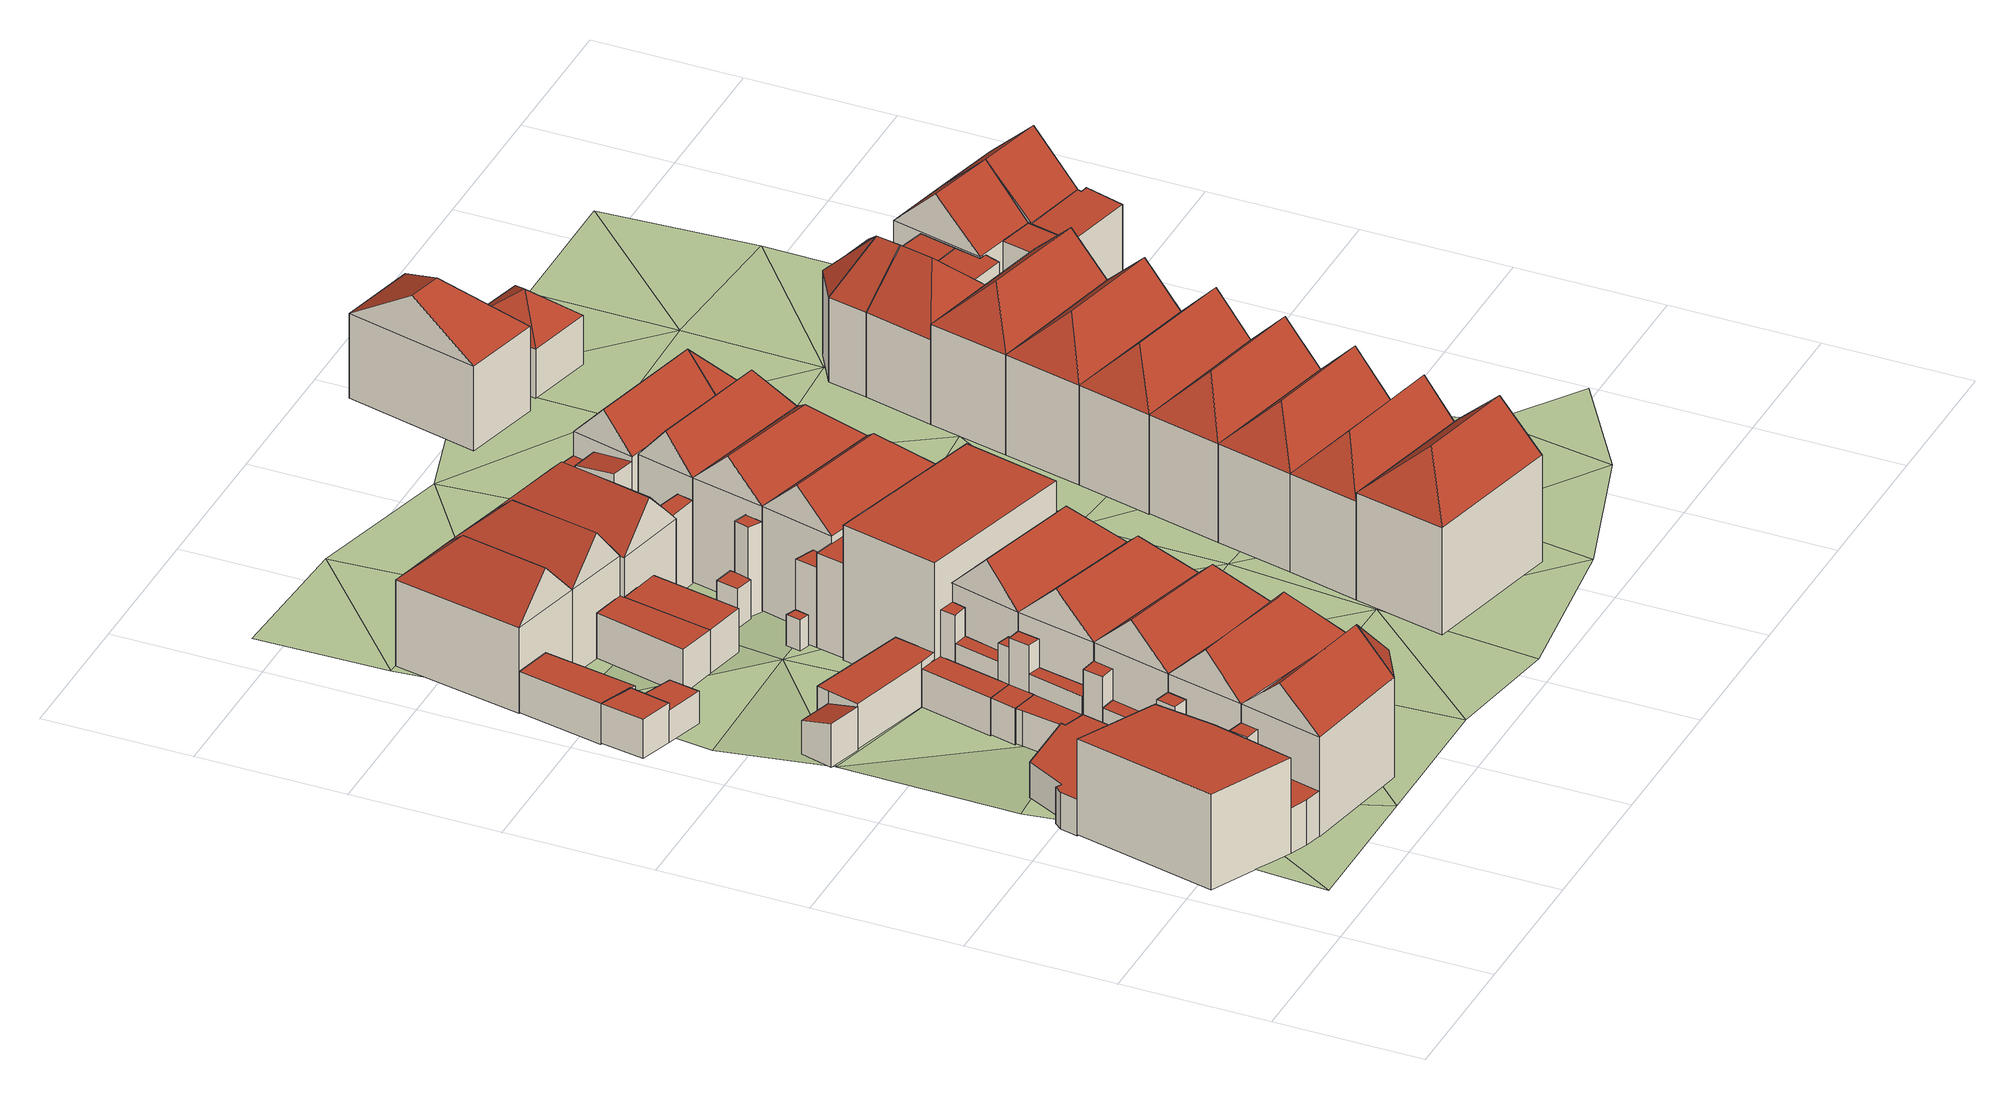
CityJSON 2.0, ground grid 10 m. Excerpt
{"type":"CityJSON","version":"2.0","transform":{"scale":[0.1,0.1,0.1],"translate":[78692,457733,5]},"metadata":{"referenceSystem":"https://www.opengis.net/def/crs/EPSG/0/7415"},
"CityObjects":{
"building1":{"type":"Building","children":["building1-1","building1-2"]},
"building1-1":{"type":"BuildingPart","attributes":{"roofType":"1000","RelativeEavesHeight":3.62,"RelativeRidgeHeight":3.62,"AbsoluteEavesHeight":10.26,"AbsoluteRidgeHeight":10.26},"parents":["building1"],"geometry":[{"type":"Solid","lod":"2","boundaries":[[[[0,1,2,3]],[[1,4,5,2]],[[4,6,7,5]],[[6,0,3,7]],[[6,4,1,0]],[[3,2,5,7]]]],"semantics":{"surfaces":[{"type":"WallSurface"},{"type":"RoofSurface","Direction":0,"Slope":90},{"type":"GroundSurface"}],"values":[[0,0,0,0,1,2]]}}]},
"building1-2":{"type":"BuildingPart","attributes":{"roofType":"1000","RelativeEavesHeight":6.77,"RelativeRidgeHeight":6.77,"AbsoluteEavesHeight":13.4,"AbsoluteRidgeHeight":13.4},"parents":["building1"],"geometry":[{"type":"Solid","lod":"2","boundaries":[[[[8,9,10,11]],[[9,12,13,10]],[[12,14,15,13]],[[14,16,7,15]],[[16,8,11,7]],[[16,14,12,9,8]],[[11,10,13,15,7]]]],"semantics":{"surfaces":[{"type":"WallSurface"},{"type":"RoofSurface","Direction":0,"Slope":90},{"type":"GroundSurface"}],"values":[[0,0,0,0,0,1,2]]}}]},
"building2":{"type":"Building","children":["building2-1","building2-2","building2-3","building2-4"]},
"building2-1":{"type":"BuildingPart","attributes":{"roofType":"1030","RelativeEavesHeight":7.11,"RelativeRidgeHeight":9.72,"AbsoluteEavesHeight":13.65,"AbsoluteRidgeHeight":16.27},"parents":["building2"],"geometry":[{"type":"Solid","lod":"2","boundaries":[[[[17,18,19,20]],[[18,21,22,19]],[[21,23,24,22]],[[23,17,20,24]],[[21,18,25]],[[17,23,26]],[[18,17,26,25]],[[23,21,25,26]],[[20,19,22,24]]]],"semantics":{"surfaces":[{"type":"WallSurface"},{"type":"RoofSurface","Direction":190.91,"Slope":47.35},{"type":"RoofSurface","Direction":13.6,"Slope":44.71},{"type":"GroundSurface"}],"values":[[0,0,0,0,0,0,1,2,3]]}}]},
"building2-2":{"type":"BuildingPart","attributes":{"roofType":"1120","RelativeEavesHeight":7.12,"RelativeRidgeHeight":9.73,"AbsoluteEavesHeight":13.65,"AbsoluteRidgeHeight":16.27},"parents":["building2"],"geometry":[{"type":"Solid","lod":"2","boundaries":[[[[17,23,24,20]],[[23,27,28,24]],[[27,29,30,28]],[[29,17,20,30]],[[23,17,26]],[[27,23,26]],[[29,27,26]],[[17,29,26]],[[20,24,28,30]]]],"semantics":{"surfaces":[{"type":"WallSurface"},{"type":"RoofSurface","Direction":281.62,"Slope":0},{"type":"RoofSurface","Direction":15.9,"Slope":41.04},{"type":"RoofSurface","Direction":101.36,"Slope":40.1},{"type":"RoofSurface","Direction":149.07,"Slope":38.11},{"type":"GroundSurface"}],"values":[[0,0,0,0,1,2,3,4,5]]}}]},
"building2-3":{"type":"BuildingPart","attributes":{"roofType":"1000","RelativeEavesHeight":3.26,"RelativeRidgeHeight":3.26,"AbsoluteEavesHeight":9.85,"AbsoluteRidgeHeight":9.85},"parents":["building2"],"geometry":[{"type":"Solid","lod":"2","boundaries":[[[[31,32,33,34]],[[32,35,36,33]],[[35,37,38,36]],[[37,39,10,38]],[[39,40,11,10]],[[40,41,42,11]],[[41,31,34,42]],[[41,40,39,37,35,32,31]],[[34,33,36,38,10,11,42]]]],"semantics":{"surfaces":[{"type":"WallSurface"},{"type":"RoofSurface","Direction":0,"Slope":90},{"type":"GroundSurface"}],"values":[[0,0,0,0,0,0,0,1,2]]}}]},
"building2-4":{"type":"BuildingPart","attributes":{"roofType":"1000","RelativeEavesHeight":5.76,"RelativeRidgeHeight":5.76,"AbsoluteEavesHeight":12.35,"AbsoluteRidgeHeight":12.35},"parents":["building2"],"geometry":[{"type":"Solid","lod":"2","boundaries":[[[[43,44,33,45]],[[44,46,34,33]],[[46,47,42,34]],[[47,43,45,42]],[[47,46,44,43]],[[45,33,34,42]]]],"semantics":{"surfaces":[{"type":"WallSurface"},{"type":"RoofSurface","Direction":0,"Slope":90},{"type":"GroundSurface"}],"values":[[0,0,0,0,1,2]]}}]},
"building3":{"type":"Building","children":["building3-1","building3-2","building3-3","building3-4"]},
"building3-1":{"type":"BuildingPart","attributes":{"roofType":"1130","RelativeEavesHeight":7.22,"RelativeRidgeHeight":9.88,"AbsoluteEavesHeight":13.65,"AbsoluteRidgeHeight":16.3},"parents":["building3"],"geometry":[{"type":"Solid","lod":"2","boundaries":[[[[48,49,50,51]],[[49,52,53,50]],[[52,54,55,53]],[[54,48,51,55]],[[52,49,56]],[[48,54,57]],[[49,48,57,56]],[[54,52,56,57]],[[51,50,53,55]]]],"semantics":{"surfaces":[{"type":"WallSurface"},{"type":"RoofSurface","Direction":103,"Slope":38.26},{"type":"RoofSurface","Direction":15.22,"Slope":45.79},{"type":"RoofSurface","Direction":195.31,"Slope":46.27},{"type":"GroundSurface"}],"values":[[0,0,0,0,1,0,2,3,4]]}}]},
"building3-2":{"type":"BuildingPart","attributes":{"roofType":"1000","RelativeEavesHeight":3.63,"RelativeRidgeHeight":3.63,"AbsoluteEavesHeight":10.15,"AbsoluteRidgeHeight":10.15},"parents":["building3"],"geometry":[{"type":"Solid","lod":"2","boundaries":[[[[58,59,60,61]],[[59,62,63,60]],[[62,64,65,63]],[[64,58,61,65]],[[64,62,59,58]],[[61,60,63,65]]]],"semantics":{"surfaces":[{"type":"WallSurface"},{"type":"RoofSurface","Direction":0,"Slope":90},{"type":"GroundSurface"}],"values":[[0,0,0,0,1,2]]}}]},
"building3-3":{"type":"BuildingPart","attributes":{"roofType":"1000","RelativeEavesHeight":2.53,"RelativeRidgeHeight":2.53,"AbsoluteEavesHeight":9.06,"AbsoluteRidgeHeight":9.06},"parents":["building3"],"geometry":[{"type":"Solid","lod":"2","boundaries":[[[[66,67,68,60]],[[67,69,70,68]],[[69,71,72,70]],[[71,73,74,72]],[[73,75,76,74]],[[75,77,78,76]],[[77,79,80,78]],[[79,81,82,80]],[[81,83,84,82]],[[83,85,86,84]],[[85,87,88,86]],[[87,66,60,88]],[[87,85,83,81,79,77,75,73,71,69,67,66]],[[60,68,70,72,74,76,78,80,82,84,86,88]]]],"semantics":{"surfaces":[{"type":"WallSurface"},{"type":"RoofSurface","Direction":0,"Slope":90},{"type":"GroundSurface"}],"values":[[0,0,0,0,0,0,0,0,0,0,0,0,1,2]]}}]},
"building3-4":{"type":"BuildingPart","attributes":{"roofType":"1000","RelativeEavesHeight":5.83,"RelativeRidgeHeight":5.83,"AbsoluteEavesHeight":12.35,"AbsoluteRidgeHeight":12.35},"parents":["building3"],"geometry":[{"type":"Solid","lod":"2","boundaries":[[[[89,90,88,63]],[[90,91,92,88]],[[91,93,65,92]],[[93,89,63,65]],[[93,91,90,89]],[[63,88,92,65]]]],"semantics":{"surfaces":[{"type":"WallSurface"},{"type":"RoofSurface","Direction":0,"Slope":90},{"type":"GroundSurface"}],"values":[[0,0,0,0,1,2]]}}]},
"building4":{"type":"Building","children":["building4-1","building4-2","building4-3"]},
"building4-1":{"type":"BuildingPart","attributes":{"roofType":"1000","RelativeEavesHeight":5.81,"RelativeRidgeHeight":5.81,"AbsoluteEavesHeight":12.35,"AbsoluteRidgeHeight":12.35},"parents":["building4"],"geometry":[{"type":"Solid","lod":"2","boundaries":[[[[94,95,60,96]],[[95,97,61,60]],[[97,98,99,61]],[[98,94,96,99]],[[98,97,95,94]],[[96,60,61,99]]]],"semantics":{"surfaces":[{"type":"WallSurface"},{"type":"RoofSurface","Direction":198.26,"Slope":90},{"type":"GroundSurface"}],"values":[[0,0,0,0,1,2]]}}]},
"building4-2":{"type":"BuildingPart","attributes":{"roofType":"1000","RelativeEavesHeight":3.61,"RelativeRidgeHeight":3.61,"AbsoluteEavesHeight":10.15,"AbsoluteRidgeHeight":10.15},"parents":["building4"],"geometry":[{"type":"Solid","lod":"2","boundaries":[[[[100,101,102,22]],[[101,103,96,102]],[[103,104,99,96]],[[104,100,22,99]],[[104,103,101,100]],[[22,102,96,99]]]],"semantics":{"surfaces":[{"type":"WallSurface"},{"type":"RoofSurface","Direction":212.71,"Slope":90},{"type":"GroundSurface"}],"values":[[0,0,0,0,1,2]]}}]},
"building4-3":{"type":"BuildingPart","attributes":{"roofType":"1130","RelativeEavesHeight":7.22,"RelativeRidgeHeight":9.97,"AbsoluteEavesHeight":13.65,"AbsoluteRidgeHeight":16.4},"parents":["building4"],"geometry":[{"type":"Solid","lod":"2","boundaries":[[[[54,52,53,55]],[[52,27,105,53]],[[27,21,106,105]],[[21,54,55,106]],[[27,52,107]],[[54,21,108]],[[52,54,108,107]],[[21,27,107,108]],[[55,53,105,106]]]],"semantics":{"surfaces":[{"type":"WallSurface"},{"type":"RoofSurface","Direction":103,"Slope":36.68},{"type":"RoofSurface","Direction":14.5,"Slope":42.99},{"type":"RoofSurface","Direction":194.74,"Slope":46.82},{"type":"GroundSurface"}],"values":[[0,0,0,0,1,0,2,3,4]]}}]},
"building5":{"type":"Building","children":["building5-1","building5-2","building5-3","building5-4"]},
"building5-1":{"type":"BuildingPart","attributes":{"roofType":"1010","RelativeEavesHeight":2.92,"RelativeRidgeHeight":2.92,"AbsoluteEavesHeight":8.77,"AbsoluteRidgeHeight":8.77},"parents":["building5"],"geometry":[{"type":"Solid","lod":"2","boundaries":[[[[109,110,111,112]],[[110,113,114,111]],[[113,115,116,114]],[[115,109,112,116]],[[115,113,110,109]],[[112,111,114,116]]]],"semantics":{"surfaces":[{"type":"WallSurface"},{"type":"RoofSurface","Direction":0,"Slope":90},{"type":"GroundSurface"}],"values":[[0,0,0,0,1,2]]}}]},
"building5-2":{"type":"BuildingPart","attributes":{"roofType":"1000","RelativeEavesHeight":2.27,"RelativeRidgeHeight":2.27,"AbsoluteEavesHeight":8.26,"AbsoluteRidgeHeight":8.26},"parents":["building5"],"geometry":[{"type":"Solid","lod":"2","boundaries":[[[[117,118,119,120]],[[118,121,122,119]],[[121,123,124,122]],[[123,117,120,124]],[[123,121,118,117]],[[120,119,122,124]]]],"semantics":{"surfaces":[{"type":"WallSurface"},{"type":"RoofSurface","Direction":0,"Slope":90},{"type":"GroundSurface"}],"values":[[0,0,0,0,1,2]]}}]},
"building5-3":{"type":"BuildingPart","attributes":{"roofType":"1130","RelativeEavesHeight":6.11,"RelativeRidgeHeight":9.01,"AbsoluteEavesHeight":11.86,"AbsoluteRidgeHeight":14.77},"parents":["building5"],"geometry":[{"type":"Solid","lod":"2","boundaries":[[[[125,126,127,128]],[[126,129,130,127]],[[129,131,132,130]],[[131,125,128,132]],[[129,126,133]],[[125,131,134]],[[126,125,134,133]],[[131,129,133,134]],[[128,127,130,132]]]],"semantics":{"surfaces":[{"type":"WallSurface"},{"type":"RoofSurface","Direction":13.8,"Slope":44.97},{"type":"RoofSurface","Direction":281,"Slope":41.85},{"type":"RoofSurface","Direction":101.1,"Slope":41.85},{"type":"GroundSurface"}],"values":[[0,0,0,0,1,0,2,3,4]]}}]},
"building5-4":{"type":"BuildingPart","attributes":{"roofType":"1010","RelativeEavesHeight":2.79,"RelativeRidgeHeight":2.79,"AbsoluteEavesHeight":8.77,"AbsoluteRidgeHeight":8.77},"parents":["building5"],"geometry":[{"type":"Solid","lod":"2","boundaries":[[[[135,136,124,137]],[[136,138,139,124]],[[138,109,140,139]],[[109,135,137,140]],[[109,138,136,135]],[[137,124,139,140]]]],"semantics":{"surfaces":[{"type":"WallSurface"},{"type":"RoofSurface","Direction":0,"Slope":90},{"type":"GroundSurface"}],"values":[[0,0,0,0,1,2]]}}]},
"building6":{"type":"Building","children":["building6-1","building6-2","building6-3","building6-4","building6-5"]},
"building6-1":{"type":"BuildingPart","attributes":{"roofType":"1000","RelativeEavesHeight":5.93,"RelativeRidgeHeight":5.93,"AbsoluteEavesHeight":12.35,"AbsoluteRidgeHeight":12.35},"parents":["building6"],"geometry":[{"type":"Solid","lod":"2","boundaries":[[[[141,142,143,144]],[[142,145,146,143]],[[145,147,148,146]],[[147,141,144,148]],[[147,145,142,141]],[[144,143,146,148]]]],"semantics":{"surfaces":[{"type":"WallSurface"},{"type":"RoofSurface","Direction":0,"Slope":90},{"type":"GroundSurface"}],"values":[[0,0,0,0,1,2]]}}]},
"building6-2":{"type":"BuildingPart","attributes":{"roofType":"1000","RelativeEavesHeight":2.63,"RelativeRidgeHeight":2.63,"AbsoluteEavesHeight":9.05,"AbsoluteRidgeHeight":9.05},"parents":["building6"],"geometry":[{"type":"Solid","lod":"2","boundaries":[[[[149,150,143,151]],[[150,152,153,143]],[[152,154,155,153]],[[154,149,151,155]],[[154,152,150,149]],[[151,143,153,155]]]],"semantics":{"surfaces":[{"type":"WallSurface"},{"type":"RoofSurface","Direction":0,"Slope":90},{"type":"GroundSurface"}],"values":[[0,0,0,0,1,2]]}}]},
"building6-3":{"type":"BuildingPart","attributes":{"roofType":"1000","RelativeEavesHeight":3.9,"RelativeRidgeHeight":3.9,"AbsoluteEavesHeight":10.35,"AbsoluteRidgeHeight":10.35},"parents":["building6"],"geometry":[{"type":"Solid","lod":"2","boundaries":[[[[156,157,158,92]],[[157,159,160,158]],[[159,161,162,160]],[[161,156,92,162]],[[161,159,157,156]],[[92,158,160,162]]]],"semantics":{"surfaces":[{"type":"WallSurface"},{"type":"RoofSurface","Direction":0,"Slope":90},{"type":"GroundSurface"}],"values":[[0,0,0,0,1,2]]}}]},
"building6-4":{"type":"BuildingPart","attributes":{"roofType":"1000","RelativeEavesHeight":2.58,"RelativeRidgeHeight":2.58,"AbsoluteEavesHeight":9.05,"AbsoluteRidgeHeight":9.05},"parents":["building6"],"geometry":[{"type":"Solid","lod":"2","boundaries":[[[[152,163,158,164]],[[163,165,86,158]],[[165,166,167,86]],[[166,154,168,167]],[[154,152,164,168]],[[154,166,165,163,152]],[[164,158,86,167,168]]]],"semantics":{"surfaces":[{"type":"WallSurface"},{"type":"RoofSurface","Direction":0,"Slope":90},{"type":"GroundSurface"}],"values":[[0,0,0,0,0,1,2]]}}]},
"building6-5":{"type":"BuildingPart","attributes":{"roofType":"1130","RelativeEavesHeight":7.24,"RelativeRidgeHeight":9.9,"AbsoluteEavesHeight":13.65,"AbsoluteRidgeHeight":16.3},"parents":["building6"],"geometry":[{"type":"Solid","lod":"2","boundaries":[[[[169,170,171,146]],[[170,49,50,171]],[[49,48,51,50]],[[48,169,146,51]],[[49,170,172]],[[169,48,173]],[[170,169,173,172]],[[48,49,172,173]],[[146,171,50,51]]]],"semantics":{"surfaces":[{"type":"WallSurface"},{"type":"RoofSurface","Direction":103,"Slope":40.8},{"type":"RoofSurface","Direction":16.07,"Slope":45.67},{"type":"RoofSurface","Direction":195.73,"Slope":45.68},{"type":"GroundSurface"}],"values":[[0,0,0,0,1,0,2,3,4]]}}]},
"building7":{"type":"Building","children":["building7-1","building7-2","building7-3"]},
"building7-1":{"type":"BuildingPart","attributes":{"roofType":"1000","RelativeEavesHeight":9.59,"RelativeRidgeHeight":9.59,"AbsoluteEavesHeight":15.87,"AbsoluteRidgeHeight":15.87},"parents":["building7"],"geometry":[{"type":"Solid","lod":"2","boundaries":[[[[174,175,176,177]],[[175,178,179,176]],[[178,180,181,179]],[[180,174,177,181]],[[180,178,175,174]],[[177,176,179,181]]]],"semantics":{"surfaces":[{"type":"WallSurface"},{"type":"RoofSurface","Direction":0,"Slope":90},{"type":"GroundSurface"}],"values":[[0,0,0,0,1,2]]}}]},
"building7-2":{"type":"BuildingPart","attributes":{"roofType":"1010","RelativeEavesHeight":2.72,"RelativeRidgeHeight":3.06,"AbsoluteEavesHeight":8.95,"AbsoluteRidgeHeight":9.29},"parents":["building7"],"geometry":[{"type":"Solid","lod":"2","boundaries":[[[[182,183,184,185]],[[183,186,187,184]],[[186,188,189,187]],[[188,182,185,189]],[[188,186,183,182]],[[185,184,187,189]]]],"semantics":{"surfaces":[{"type":"WallSurface"},{"type":"RoofSurface","Direction":17.61,"Slope":72.94},{"type":"GroundSurface"}],"values":[[0,0,0,0,1,2]]}}]},
"building7-3":{"type":"BuildingPart","attributes":{"roofType":"1000","RelativeEavesHeight":3.21,"RelativeRidgeHeight":3.21,"AbsoluteEavesHeight":9.49,"AbsoluteRidgeHeight":9.49},"parents":["building7"],"geometry":[{"type":"Solid","lod":"2","boundaries":[[[[190,191,192,193]],[[191,194,195,192]],[[194,196,176,195]],[[196,197,198,176]],[[197,199,200,198]],[[199,201,202,200]],[[201,190,193,202]],[[201,199,197,196,194,191,190]],[[193,192,195,176,198,200,202]]]],"semantics":{"surfaces":[{"type":"WallSurface"},{"type":"RoofSurface","Direction":0,"Slope":90},{"type":"GroundSurface"}],"values":[[0,0,0,0,0,0,0,1,2]]}}]},
"building8":{"type":"Building","children":["building8-1","building8-2","building8-3","building8-4","building8-5"]},
"building8-1":{"type":"BuildingPart","attributes":{"roofType":"1000","RelativeEavesHeight":5.25,"RelativeRidgeHeight":5.25,"AbsoluteEavesHeight":11.65,"AbsoluteRidgeHeight":11.65},"parents":["building8"],"geometry":[{"type":"Solid","lod":"2","boundaries":[[[[203,204,143,146]],[[204,205,206,143]],[[205,207,208,206]],[[207,203,146,208]],[[207,205,204,203]],[[146,143,206,208]]]],"semantics":{"surfaces":[{"type":"WallSurface"},{"type":"RoofSurface","Direction":0,"Slope":90},{"type":"GroundSurface"}],"values":[[0,0,0,0,1,2]]}}]},
"building8-2":{"type":"BuildingPart","attributes":{"roofType":"1000","RelativeEavesHeight":6.05,"RelativeRidgeHeight":6.05,"AbsoluteEavesHeight":12.35,"AbsoluteRidgeHeight":12.35},"parents":["building8"],"geometry":[{"type":"Solid","lod":"2","boundaries":[[[[209,210,211,212]],[[210,213,198,211]],[[213,214,215,198]],[[214,216,217,215]],[[216,209,212,217]],[[216,214,213,210,209]],[[212,211,198,215,217]]]],"semantics":{"surfaces":[{"type":"WallSurface"},{"type":"RoofSurface","Direction":0,"Slope":90},{"type":"GroundSurface"}],"values":[[0,0,0,0,0,1,2]]}}]},
"building8-3":{"type":"BuildingPart","attributes":{"roofType":"1000","RelativeEavesHeight":2.75,"RelativeRidgeHeight":2.75,"AbsoluteEavesHeight":9.05,"AbsoluteRidgeHeight":9.05},"parents":["building8"],"geometry":[{"type":"Solid","lod":"2","boundaries":[[[[150,149,218,219]],[[149,220,200,218]],[[220,221,211,200]],[[221,150,219,211]],[[221,220,149,150]],[[219,218,200,211]]]],"semantics":{"surfaces":[{"type":"WallSurface"},{"type":"RoofSurface","Direction":0,"Slope":90},{"type":"GroundSurface"}],"values":[[0,0,0,0,1,2]]}}]},
"building8-4":{"type":"BuildingPart","attributes":{"roofType":"1130","RelativeEavesHeight":7.34,"RelativeRidgeHeight":9.99,"AbsoluteEavesHeight":13.65,"AbsoluteRidgeHeight":16.3},"parents":["building8"],"geometry":[{"type":"Solid","lod":"2","boundaries":[[[[222,223,177,215]],[[223,170,224,177]],[[170,169,225,224]],[[169,222,215,225]],[[170,223,226]],[[222,169,227]],[[223,222,227,226]],[[169,170,226,227]],[[215,177,224,225]]]],"semantics":{"surfaces":[{"type":"WallSurface"},{"type":"RoofSurface","Direction":103,"Slope":40.81},{"type":"RoofSurface","Direction":15.62,"Slope":44.04},{"type":"RoofSurface","Direction":196.04,"Slope":44.03},{"type":"GroundSurface"}],"values":[[0,0,0,0,1,0,2,3,4]]}}]},
"building8-5":{"type":"BuildingPart","attributes":{"roofType":"1000","RelativeEavesHeight":4.03,"RelativeRidgeHeight":4.03,"AbsoluteEavesHeight":10.35,"AbsoluteRidgeHeight":10.35},"parents":["building8"],"geometry":[{"type":"Solid","lod":"2","boundaries":[[[[228,229,212,230]],[[229,231,217,212]],[[231,232,233,217]],[[232,228,230,233]],[[232,231,229,228]],[[230,212,217,233]]]],"semantics":{"surfaces":[{"type":"WallSurface"},{"type":"RoofSurface","Direction":0,"Slope":90},{"type":"GroundSurface"}],"values":[[0,0,0,0,1,2]]}}]},
"building9":{"type":"Building","children":["building9-1","building9-2"]},
"building9-1":{"type":"BuildingPart","attributes":{"roofType":"1130","RelativeEavesHeight":6.03,"RelativeRidgeHeight":8.93,"AbsoluteEavesHeight":11.86,"AbsoluteRidgeHeight":14.77},"parents":["building9"],"geometry":[{"type":"Solid","lod":"2","boundaries":[[[[131,129,130,132]],[[129,234,235,130]],[[234,236,237,235]],[[236,131,132,237]],[[234,129,238]],[[131,236,239]],[[129,131,239,238]],[[236,234,238,239]],[[132,130,235,237]]]],"semantics":{"surfaces":[{"type":"WallSurface"},{"type":"RoofSurface","Direction":13.8,"Slope":44.96},{"type":"RoofSurface","Direction":280.98,"Slope":38.04},{"type":"RoofSurface","Direction":100.53,"Slope":38.02},{"type":"GroundSurface"}],"values":[[0,0,0,0,1,0,2,3,4]]}}]},
"building9-2":{"type":"BuildingPart","attributes":{"roofType":"1000","RelativeEavesHeight":3.24,"RelativeRidgeHeight":3.24,"AbsoluteEavesHeight":9.1,"AbsoluteRidgeHeight":9.1},"parents":["building9"],"geometry":[{"type":"Solid","lod":"2","boundaries":[[[[240,241,242,243]],[[241,244,245,242]],[[244,246,247,245]],[[246,240,243,247]],[[246,244,241,240]],[[243,242,245,247]]]],"semantics":{"surfaces":[{"type":"WallSurface"},{"type":"RoofSurface","Direction":0,"Slope":90},{"type":"GroundSurface"}],"values":[[0,0,0,0,1,2]]}}]},
"building10":{"type":"Building","children":["building10-1","building10-2","building10-3"]},
"building10-1":{"type":"BuildingPart","attributes":{"roofType":"1000","RelativeEavesHeight":3.25,"RelativeRidgeHeight":3.25,"AbsoluteEavesHeight":9.1,"AbsoluteRidgeHeight":9.1},"parents":["building10"],"geometry":[{"type":"Solid","lod":"2","boundaries":[[[[248,249,250,251]],[[249,240,252,250]],[[240,253,254,252]],[[253,248,251,254]],[[253,240,249,248]],[[251,250,252,254]]]],"semantics":{"surfaces":[{"type":"WallSurface"},{"type":"RoofSurface","Direction":0,"Slope":90},{"type":"GroundSurface"}],"values":[[0,0,0,0,1,2]]}}]},
"building10-2":{"type":"BuildingPart","attributes":{"roofType":"1000","RelativeEavesHeight":5.87,"RelativeRidgeHeight":5.87,"AbsoluteEavesHeight":11.86,"AbsoluteRidgeHeight":11.86},"parents":["building10"],"geometry":[{"type":"Solid","lod":"2","boundaries":[[[[255,256,257,258]],[[256,259,260,257]],[[259,255,258,260]],[[259,256,255]],[[258,257,260]]]],"semantics":{"surfaces":[{"type":"WallSurface"},{"type":"RoofSurface","Direction":294.32,"Slope":90},{"type":"GroundSurface"}],"values":[[0,0,0,1,2]]}}]},
"building10-3":{"type":"BuildingPart","attributes":{"roofType":"1130","RelativeEavesHeight":6.01,"RelativeRidgeHeight":8.91,"AbsoluteEavesHeight":11.86,"AbsoluteRidgeHeight":14.77},"parents":["building10"],"geometry":[{"type":"Solid","lod":"2","boundaries":[[[[261,234,262,263]],[[234,264,265,262]],[[264,259,266,265]],[[259,261,263,266]],[[264,234,267]],[[261,259,268]],[[234,261,268,267]],[[259,264,267,268]],[[263,262,265,266]]]],"semantics":{"surfaces":[{"type":"WallSurface"},{"type":"RoofSurface","Direction":13.81,"Slope":42.94},{"type":"RoofSurface","Direction":280.92,"Slope":42.74},{"type":"RoofSurface","Direction":102.49,"Slope":42.76},{"type":"GroundSurface"}],"values":[[0,0,0,0,1,0,2,3,4]]}}]},
"building11":{"type":"Building","attributes":{"roofType":"1000","RelativeEavesHeight":6.71,"RelativeRidgeHeight":6.71,"AbsoluteEavesHeight":12.99,"AbsoluteRidgeHeight":12.99},"geometry":[{"type":"Solid","lod":"2","boundaries":[[[[269,270,181,271]],[[270,272,273,181]],[[272,274,275,273]],[[274,269,271,275]],[[274,272,270,269]],[[271,181,273,275]]]],"semantics":{"surfaces":[{"type":"WallSurface"},{"type":"RoofSurface","Direction":0,"Slope":90},{"type":"GroundSurface"}],"values":[[0,0,0,0,1,2]]}}]},
"building12":{"type":"Building","children":["building12-1","building12-2","building12-3"]},
"building12-1":{"type":"BuildingPart","attributes":{"roofType":"1000","RelativeEavesHeight":2.19,"RelativeRidgeHeight":2.19,"AbsoluteEavesHeight":8.44,"AbsoluteRidgeHeight":8.44},"parents":["building12"],"geometry":[{"type":"Solid","lod":"2","boundaries":[[[[276,277,278,279]],[[277,280,281,278]],[[280,282,283,281]],[[282,276,279,283]],[[282,280,277,276]],[[279,278,281,283]]]],"semantics":{"surfaces":[{"type":"WallSurface"},{"type":"RoofSurface","Direction":0,"Slope":90},{"type":"GroundSurface"}],"values":[[0,0,0,0,1,2]]}}]},
"building12-2":{"type":"BuildingPart","attributes":{"roofType":"1130","RelativeEavesHeight":7.39,"RelativeRidgeHeight":9.89,"AbsoluteEavesHeight":13.51,"AbsoluteRidgeHeight":16.02},"parents":["building12"],"geometry":[{"type":"Solid","lod":"2","boundaries":[[[[284,285,286,287]],[[285,288,289,286]],[[288,290,291,289]],[[290,284,287,291]],[[288,285,292]],[[284,290,293]],[[285,284,293,292]],[[290,288,292,293]],[[287,286,289,291]]]],"semantics":{"surfaces":[{"type":"WallSurface"},{"type":"RoofSurface","Direction":103,"Slope":46.1},{"type":"RoofSurface","Direction":15.37,"Slope":46.11},{"type":"RoofSurface","Direction":195.32,"Slope":46.11},{"type":"GroundSurface"}],"values":[[0,0,0,0,1,0,2,3,4]]}}]},
"building12-3":{"type":"BuildingPart","attributes":{"roofType":"1000","RelativeEavesHeight":5.72,"RelativeRidgeHeight":5.72,"AbsoluteEavesHeight":11.98,"AbsoluteRidgeHeight":11.98},"parents":["building12"],"geometry":[{"type":"Solid","lod":"2","boundaries":[[[[294,295,275,296]],[[295,297,298,275]],[[297,299,300,298]],[[299,294,296,300]],[[299,297,295,294]],[[296,275,298,300]]]],"semantics":{"surfaces":[{"type":"WallSurface"},{"type":"RoofSurface","Direction":0,"Slope":90},{"type":"GroundSurface"}],"values":[[0,0,0,0,1,2]]}}]},
"building13":{"type":"Building","children":["building13-1","building13-2","building13-3"]},
"building13-1":{"type":"BuildingPart","attributes":{"roofType":"1000","RelativeEavesHeight":6.32,"RelativeRidgeHeight":6.32,"AbsoluteEavesHeight":12.36,"AbsoluteRidgeHeight":12.36},"parents":["building13"],"geometry":[{"type":"Solid","lod":"2","boundaries":[[[[301,302,303,304]],[[302,305,306,303]],[[305,307,308,306]],[[307,301,304,308]],[[307,305,302,301]],[[304,303,306,308]]]],"semantics":{"surfaces":[{"type":"WallSurface"},{"type":"RoofSurface","Direction":66.99,"Slope":90},{"type":"GroundSurface"}],"values":[[0,0,0,0,1,2]]}}]},
"building13-2":{"type":"BuildingPart","attributes":{"roofType":"1130","RelativeEavesHeight":7.39,"RelativeRidgeHeight":9.89,"AbsoluteEavesHeight":13.51,"AbsoluteRidgeHeight":16.02},"parents":["building13"],"geometry":[{"type":"Solid","lod":"2","boundaries":[[[[309,310,311,312]],[[310,285,286,311]],[[285,284,287,286]],[[284,309,312,287]],[[285,310,313]],[[309,284,314]],[[310,309,314,313]],[[284,285,313,314]],[[312,311,286,287]]]],"semantics":{"surfaces":[{"type":"WallSurface"},{"type":"RoofSurface","Direction":103,"Slope":45.91},{"type":"RoofSurface","Direction":15.01,"Slope":45.87},{"type":"RoofSurface","Direction":195.29,"Slope":45.86},{"type":"GroundSurface"}],"values":[[0,0,0,0,1,0,2,3,4]]}}]},
"building13-3":{"type":"BuildingPart","attributes":{"roofType":"1000","RelativeEavesHeight":2.75,"RelativeRidgeHeight":2.75,"AbsoluteEavesHeight":8.76,"AbsoluteRidgeHeight":8.76},"parents":["building13"],"geometry":[{"type":"Solid","lod":"2","boundaries":[[[[315,316,317,303]],[[316,318,319,317]],[[318,320,321,319]],[[320,322,323,321]],[[322,324,306,323]],[[324,315,303,306]],[[324,322,320,318,316,315]],[[303,317,319,321,323,306]]]],"semantics":{"surfaces":[{"type":"WallSurface"},{"type":"RoofSurface","Direction":0,"Slope":90},{"type":"GroundSurface"}],"values":[[0,0,0,0,0,0,1,2]]}}]},
"building14":{"type":"Building","children":["building14-1","building14-2"]},
"building14-1":{"type":"BuildingPart","attributes":{"roofType":"1000","RelativeEavesHeight":5.84,"RelativeRidgeHeight":5.84,"AbsoluteEavesHeight":11.86,"AbsoluteRidgeHeight":11.86},"parents":["building14"],"geometry":[{"type":"Solid","lod":"2","boundaries":[[[[325,256,257,326]],[[256,255,258,257]],[[255,327,328,258]],[[327,325,326,328]],[[327,255,256,325]],[[326,257,258,328]]]],"semantics":{"surfaces":[{"type":"WallSurface"},{"type":"RoofSurface","Direction":13.27,"Slope":90},{"type":"GroundSurface"}],"values":[[0,0,0,0,1,2]]}}]},
"building14-2":{"type":"BuildingPart","attributes":{"roofType":"1130","RelativeEavesHeight":7.33,"RelativeRidgeHeight":9.84,"AbsoluteEavesHeight":13.51,"AbsoluteRidgeHeight":16.02},"parents":["building14"],"geometry":[{"type":"Solid","lod":"2","boundaries":[[[[329,330,331,332]],[[330,310,333,331]],[[310,309,334,333]],[[309,329,332,334]],[[310,330,335]],[[329,309,336]],[[330,329,336,335]],[[309,310,335,336]],[[332,331,333,334]]]],"semantics":{"surfaces":[{"type":"WallSurface"},{"type":"RoofSurface","Direction":102.99,"Slope":31.22},{"type":"RoofSurface","Direction":13.82,"Slope":40.48},{"type":"RoofSurface","Direction":194.54,"Slope":40.16},{"type":"GroundSurface"}],"values":[[0,0,0,0,1,0,2,3,4]]}}]},
"building15":{"type":"Building","attributes":{"roofType":"1130","RelativeEavesHeight":7.62,"RelativeRidgeHeight":10.49,"AbsoluteEavesHeight":14.01,"AbsoluteRidgeHeight":16.88},"geometry":[{"type":"Solid","lod":"2","boundaries":[[[[337,338,339,340]],[[338,341,342,339]],[[341,343,344,342]],[[343,337,340,344]],[[341,338,345]],[[337,343,346]],[[338,337,346,345]],[[343,341,345,346]],[[340,339,342,344]]]],"semantics":{"surfaces":[{"type":"WallSurface"},{"type":"RoofSurface","Direction":282.99,"Slope":47.84},{"type":"RoofSurface","Direction":192.99,"Slope":47.84},{"type":"RoofSurface","Direction":12.99,"Slope":47.84},{"type":"GroundSurface"}],"values":[[0,0,0,0,1,0,2,3,4]]}}]},
"building16":{"type":"Building","children":["building16-1","building16-2","building16-3","building16-4"]},
"building16-1":{"type":"BuildingPart","attributes":{"roofType":"1030","RelativeEavesHeight":7.4,"RelativeRidgeHeight":9.91,"AbsoluteEavesHeight":13.51,"AbsoluteRidgeHeight":16.02},"parents":["building16"],"geometry":[{"type":"Solid","lod":"2","boundaries":[[[[347,348,349,350]],[[348,351,352,349]],[[351,353,354,352]],[[353,347,350,354]],[[351,348,355]],[[347,353,356]],[[348,347,356,355]],[[353,351,355,356]],[[350,349,352,354]]]],"semantics":{"surfaces":[{"type":"WallSurface"},{"type":"RoofSurface","Direction":193.54,"Slope":42.03},{"type":"RoofSurface","Direction":13.49,"Slope":42.03},{"type":"GroundSurface"}],"values":[[0,0,0,0,0,0,1,2,3]]}}]},
"building16-2":{"type":"BuildingPart","attributes":{"roofType":"1010","RelativeEavesHeight":6.83,"RelativeRidgeHeight":7.08,"AbsoluteEavesHeight":12.96,"AbsoluteRidgeHeight":13.21},"parents":["building16"],"geometry":[{"type":"Solid","lod":"2","boundaries":[[[[357,358,359,349]],[[358,360,361,359]],[[360,362,363,361]],[[362,357,349,363]],[[362,360,358,357]],[[349,359,361,363]]]],"semantics":{"surfaces":[{"type":"WallSurface"},{"type":"RoofSurface","Direction":13.22,"Slope":80.28},{"type":"GroundSurface"}],"values":[[0,0,0,0,1,2]]}}]},
"building16-3":{"type":"BuildingPart","attributes":{"roofType":"1000","RelativeEavesHeight":5.74,"RelativeRidgeHeight":5.74,"AbsoluteEavesHeight":11.81,"AbsoluteRidgeHeight":11.81},"parents":["building16"],"geometry":[{"type":"Solid","lod":"2","boundaries":[[[[364,365,366,361]],[[365,367,352,366]],[[367,368,363,352]],[[368,364,361,363]],[[368,367,365,364]],[[361,366,352,363]]]],"semantics":{"surfaces":[{"type":"WallSurface"},{"type":"RoofSurface","Direction":0,"Slope":90},{"type":"GroundSurface"}],"values":[[0,0,0,0,1,2]]}}]},
"building16-4":{"type":"BuildingPart","attributes":{"roofType":"1120","RelativeEavesHeight":7.39,"RelativeRidgeHeight":9.89,"AbsoluteEavesHeight":13.51,"AbsoluteRidgeHeight":16.02},"parents":["building16"],"geometry":[{"type":"Solid","lod":"2","boundaries":[[[[353,369,370,354]],[[369,330,371,370]],[[330,347,350,371]],[[347,353,354,350]],[[369,353,356]],[[330,369,356]],[[347,330,356]],[[353,347,356]],[[354,370,371,350]]]],"semantics":{"surfaces":[{"type":"WallSurface"},{"type":"RoofSurface","Direction":58.18,"Slope":33.22},{"type":"RoofSurface","Direction":104.53,"Slope":40.3},{"type":"RoofSurface","Direction":193.57,"Slope":42.08},{"type":"RoofSurface","Direction":284.67,"Slope":0},{"type":"GroundSurface"}],"values":[[0,0,0,0,1,2,3,4,5]]}}]},
"building17":{"type":"Building","attributes":{"roofType":"1130","RelativeEavesHeight":7.05,"RelativeRidgeHeight":9.7,"AbsoluteEavesHeight":13.44,"AbsoluteRidgeHeight":16.09},"geometry":[{"type":"Solid","lod":"2","boundaries":[[[[372,373,342,344]],[[373,374,375,342]],[[374,376,377,375]],[[376,372,344,377]],[[374,373,378]],[[372,376,379]],[[373,372,379,378]],[[376,374,378,379]],[[344,342,375,377]]]],"semantics":{"surfaces":[{"type":"WallSurface"},{"type":"RoofSurface","Direction":282.99,"Slope":43.16},{"type":"RoofSurface","Direction":192.99,"Slope":43.16},{"type":"RoofSurface","Direction":12.99,"Slope":43.16},{"type":"GroundSurface"}],"values":[[0,0,0,0,1,0,2,3,4]]}}]},
"building18":{"type":"Building","attributes":{"roofType":"1130","RelativeEavesHeight":7.05,"RelativeRidgeHeight":9.7,"AbsoluteEavesHeight":13.44,"AbsoluteRidgeHeight":16.09},"geometry":[{"type":"Solid","lod":"2","boundaries":[[[[376,374,375,377]],[[374,380,381,375]],[[380,382,383,381]],[[382,376,377,383]],[[380,374,384]],[[376,382,385]],[[374,376,385,384]],[[382,380,384,385]],[[377,375,381,383]]]],"semantics":{"surfaces":[{"type":"WallSurface"},{"type":"RoofSurface","Direction":282.99,"Slope":45.03},{"type":"RoofSurface","Direction":192.99,"Slope":45.03},{"type":"RoofSurface","Direction":12.99,"Slope":45.03},{"type":"GroundSurface"}],"values":[[0,0,0,0,1,0,2,3,4]]}}]},
"building19":{"type":"Building","attributes":{"roofType":"1130","RelativeEavesHeight":7.07,"RelativeRidgeHeight":9.72,"AbsoluteEavesHeight":13.44,"AbsoluteRidgeHeight":16.09},"geometry":[{"type":"Solid","lod":"2","boundaries":[[[[382,380,381,383]],[[380,386,387,381]],[[386,388,389,387]],[[388,382,383,389]],[[386,380,390]],[[382,388,391]],[[380,382,391,390]],[[388,386,390,391]],[[383,381,387,389]]]],"semantics":{"surfaces":[{"type":"WallSurface"},{"type":"RoofSurface","Direction":282.99,"Slope":44.41},{"type":"RoofSurface","Direction":192.99,"Slope":44.41},{"type":"RoofSurface","Direction":12.99,"Slope":44.41},{"type":"GroundSurface"}],"values":[[0,0,0,0,1,0,2,3,4]]}}]},
"building20":{"type":"Building","attributes":{"roofType":"1130","RelativeEavesHeight":7.09,"RelativeRidgeHeight":9.74,"AbsoluteEavesHeight":13.44,"AbsoluteRidgeHeight":16.09},"geometry":[{"type":"Solid","lod":"2","boundaries":[[[[388,386,392,393]],[[386,394,395,392]],[[394,396,397,395]],[[396,388,393,397]],[[394,386,398]],[[388,396,399]],[[386,388,399,398]],[[396,394,398,399]],[[393,392,395,397]]]],"semantics":{"surfaces":[{"type":"WallSurface"},{"type":"RoofSurface","Direction":282.99,"Slope":44.21},{"type":"RoofSurface","Direction":192.99,"Slope":44.21},{"type":"RoofSurface","Direction":12.99,"Slope":44.21},{"type":"GroundSurface"}],"values":[[0,0,0,0,1,0,2,3,4]]}}]},
"building21":{"type":"Building","attributes":{"roofType":"1130","RelativeEavesHeight":5.99,"RelativeRidgeHeight":9.17,"AbsoluteEavesHeight":12.13,"AbsoluteRidgeHeight":15.31},"geometry":[{"type":"Solid","lod":"2","boundaries":[[[[400,401,402,403]],[[401,404,405,402]],[[404,406,407,405]],[[406,400,403,407]],[[404,401,408]],[[400,406,409]],[[401,400,409,408]],[[406,404,408,409]],[[403,402,405,407]]]],"semantics":{"surfaces":[{"type":"WallSurface"},{"type":"RoofSurface","Direction":103.73,"Slope":44.09},{"type":"RoofSurface","Direction":13.83,"Slope":55.78},{"type":"RoofSurface","Direction":193.85,"Slope":55.78},{"type":"GroundSurface"}],"values":[[0,0,0,0,1,0,2,3,4]]}}]},
"building22":{"type":"Building","attributes":{"roofType":"1130","RelativeEavesHeight":7.09,"RelativeRidgeHeight":9.74,"AbsoluteEavesHeight":13.44,"AbsoluteRidgeHeight":16.09},"geometry":[{"type":"Solid","lod":"2","boundaries":[[[[396,394,395,397]],[[394,410,411,395]],[[410,412,413,411]],[[412,396,397,413]],[[410,394,414]],[[396,412,415]],[[394,396,415,414]],[[412,410,414,415]],[[397,395,411,413]]]],"semantics":{"surfaces":[{"type":"WallSurface"},{"type":"RoofSurface","Direction":282.99,"Slope":46.08},{"type":"RoofSurface","Direction":192.99,"Slope":46.08},{"type":"RoofSurface","Direction":12.99,"Slope":46.08},{"type":"GroundSurface"}],"values":[[0,0,0,0,1,0,2,3,4]]}}]},
"building23":{"type":"Building","attributes":{"roofType":"1130","RelativeEavesHeight":7.11,"RelativeRidgeHeight":9.76,"AbsoluteEavesHeight":13.44,"AbsoluteRidgeHeight":16.09},"geometry":[{"type":"Solid","lod":"2","boundaries":[[[[412,410,411,413]],[[410,416,417,411]],[[416,418,419,417]],[[418,412,413,419]],[[416,410,420]],[[412,418,421]],[[410,412,421,420]],[[418,416,420,421]],[[413,411,417,419]]]],"semantics":{"surfaces":[{"type":"WallSurface"},{"type":"RoofSurface","Direction":282.99,"Slope":46.06},{"type":"RoofSurface","Direction":193.01,"Slope":46.05},{"type":"RoofSurface","Direction":13.07,"Slope":46.05},{"type":"GroundSurface"}],"values":[[0,0,0,0,1,0,2,3,4]]}}]},
"building24":{"type":"Building","attributes":{"roofType":"1120","RelativeEavesHeight":3.54,"RelativeRidgeHeight":5.5,"AbsoluteEavesHeight":9.7,"AbsoluteRidgeHeight":11.66},"geometry":[{"type":"Solid","lod":"2","boundaries":[[[[422,423,424,425]],[[423,426,427,424]],[[426,428,429,427]],[[428,422,425,429]],[[423,422,430]],[[426,423,430]],[[428,426,430]],[[422,428,430]],[[425,424,427,429]]]],"semantics":{"surfaces":[{"type":"WallSurface"},{"type":"RoofSurface","Direction":284.16,"Slope":50.33},{"type":"RoofSurface","Direction":14.18,"Slope":53.25},{"type":"RoofSurface","Direction":104.17,"Slope":50.33},{"type":"RoofSurface","Direction":194.16,"Slope":53.25},{"type":"GroundSurface"}],"values":[[0,0,0,0,1,2,3,4,5]]}}]},
"building25":{"type":"Building","children":["building25-1","building25-2"]},
"building25-1":{"type":"BuildingPart","attributes":{"roofType":"1130","RelativeEavesHeight":5.97,"RelativeRidgeHeight":9.07,"AbsoluteEavesHeight":12.27,"AbsoluteRidgeHeight":15.37},"parents":["building25"],"geometry":[{"type":"Solid","lod":"2","boundaries":[[[[431,432,433,434]],[[432,435,417,433]],[[435,436,437,417]],[[436,431,434,437]],[[435,432,438]],[[431,436,439]],[[432,431,439,438]],[[436,435,438,439]],[[434,433,417,437]]]],"semantics":{"surfaces":[{"type":"WallSurface"},{"type":"RoofSurface","Direction":193.09,"Slope":37.75},{"type":"RoofSurface","Direction":102.46,"Slope":46.34},{"type":"RoofSurface","Direction":282.89,"Slope":46.34},{"type":"GroundSurface"}],"values":[[0,0,0,0,1,0,2,3,4]]}}]},
"building25-2":{"type":"BuildingPart","attributes":{"roofType":"1000","RelativeEavesHeight":5.94,"RelativeRidgeHeight":5.94,"AbsoluteEavesHeight":12.27,"AbsoluteRidgeHeight":12.27},"parents":["building25"],"geometry":[{"type":"Solid","lod":"2","boundaries":[[[[440,441,442,443]],[[441,444,445,442]],[[444,446,447,445]],[[446,448,449,447]],[[448,431,434,449]],[[431,440,443,434]],[[431,448,446,444,441,440]],[[443,442,445,447,449,434]]]],"semantics":{"surfaces":[{"type":"WallSurface"},{"type":"RoofSurface","Direction":61.67,"Slope":90},{"type":"GroundSurface"}],"values":[[0,0,0,0,0,0,1,2]]}}]},
"building26":{"type":"Building","children":["building26-1","building26-2","building26-3"]},
"building26-1":{"type":"BuildingPart","attributes":{"roofType":"1070","RelativeEavesHeight":6,"RelativeRidgeHeight":9.1,"AbsoluteEavesHeight":12.27,"AbsoluteRidgeHeight":15.37},"parents":["building26"],"geometry":[{"type":"Solid","lod":"2","boundaries":[[[[450,451,452,453]],[[451,454,455,452]],[[454,456,457,455]],[[456,458,459,457]],[[458,450,453,459]],[[451,450,460]],[[454,451,460]],[[456,454,460]],[[458,456,460]],[[450,458,460]],[[453,452,455,457,459]]]],"semantics":{"surfaces":[{"type":"WallSurface"},{"type":"RoofSurface","Direction":194.2,"Slope":-17.75},{"type":"RoofSurface","Direction":328.77,"Slope":44.4},{"type":"RoofSurface","Direction":56.98,"Slope":24.38},{"type":"RoofSurface","Direction":13.61,"Slope":44.32},{"type":"RoofSurface","Direction":102.35,"Slope":46.31},{"type":"GroundSurface"}],"values":[[0,0,0,0,0,1,2,3,4,5,6]]}}]},
"building26-2":{"type":"BuildingPart","attributes":{"roofType":"1000","RelativeEavesHeight":5.97,"RelativeRidgeHeight":5.97,"AbsoluteEavesHeight":12.27,"AbsoluteRidgeHeight":12.27},"parents":["building26"],"geometry":[{"type":"Solid","lod":"2","boundaries":[[[[450,461,462,453]],[[461,440,443,462]],[[440,431,434,443]],[[431,450,453,434]],[[431,440,461,450]],[[453,462,443,434]]]],"semantics":{"surfaces":[{"type":"WallSurface"},{"type":"RoofSurface","Direction":144.59,"Slope":90},{"type":"GroundSurface"}],"values":[[0,0,0,0,1,2]]}}]},
"building26-3":{"type":"BuildingPart","attributes":{"roofType":"1130","RelativeEavesHeight":5.99,"RelativeRidgeHeight":9.09,"AbsoluteEavesHeight":12.27,"AbsoluteRidgeHeight":15.37},"parents":["building26"],"geometry":[{"type":"Solid","lod":"2","boundaries":[[[[436,451,452,437]],[[451,450,453,452]],[[450,431,434,453]],[[431,436,437,434]],[[450,451,460]],[[436,431,439]],[[451,436,439,460]],[[431,450,460,439]],[[437,452,453,434]]]],"semantics":{"surfaces":[{"type":"WallSurface"},{"type":"RoofSurface","Direction":14.2,"Slope":17.75},{"type":"RoofSurface","Direction":282.04,"Slope":46.28},{"type":"RoofSurface","Direction":102.27,"Slope":46.29},{"type":"GroundSurface"}],"values":[[0,0,0,0,1,0,2,3,4]]}}]},
"building27":{"type":"Building","children":["building27-1","building27-2"]},
"building27-1":{"type":"BuildingPart","attributes":{"roofType":"1030","RelativeEavesHeight":6.12,"RelativeRidgeHeight":9.36,"AbsoluteEavesHeight":12.39,"AbsoluteRidgeHeight":15.64},"parents":["building27"],"geometry":[{"type":"Solid","lod":"2","boundaries":[[[[463,464,442,465]],[[464,466,467,442]],[[466,468,469,467]],[[468,463,465,469]],[[466,464,470]],[[463,468,471]],[[464,463,471,470]],[[468,466,470,471]],[[465,442,467,469]]]],"semantics":{"surfaces":[{"type":"WallSurface"},{"type":"RoofSurface","Direction":194.26,"Slope":44.75},{"type":"RoofSurface","Direction":14.08,"Slope":45.49},{"type":"GroundSurface"}],"values":[[0,0,0,0,0,0,1,2,3]]}}]},
"building27-2":{"type":"BuildingPart","attributes":{"roofType":"1000","RelativeEavesHeight":6.04,"RelativeRidgeHeight":6.04,"AbsoluteEavesHeight":12.39,"AbsoluteRidgeHeight":12.39},"parents":["building27"],"geometry":[{"type":"Solid","lod":"2","boundaries":[[[[472,473,474,475]],[[473,476,477,474]],[[476,463,478,477]],[[463,472,475,478]],[[463,476,473,472]],[[475,474,477,478]]]],"semantics":{"surfaces":[{"type":"WallSurface"},{"type":"RoofSurface","Direction":0,"Slope":90},{"type":"GroundSurface"}],"values":[[0,0,0,0,1,2]]}}]},
"building28":{"type":"Building","children":["building28-1","building28-2"]},
"building28-1":{"type":"BuildingPart","attributes":{"roofType":"1030","RelativeEavesHeight":6.1,"RelativeRidgeHeight":9.35,"AbsoluteEavesHeight":12.39,"AbsoluteRidgeHeight":15.64},"parents":["building28"],"geometry":[{"type":"Solid","lod":"2","boundaries":[[[[468,479,480,469]],[[479,481,482,480]],[[481,483,484,482]],[[483,468,469,484]],[[481,479,485]],[[468,483,471]],[[479,468,471,485]],[[483,481,485,471]],[[469,480,482,484]]]],"semantics":{"surfaces":[{"type":"WallSurface"},{"type":"RoofSurface","Direction":13.36,"Slope":45.73},{"type":"RoofSurface","Direction":192.86,"Slope":45.73},{"type":"GroundSurface"}],"values":[[0,0,0,0,0,0,1,2,3]]}}]},
"building28-2":{"type":"BuildingPart","attributes":{"roofType":"1000","RelativeEavesHeight":6.03,"RelativeRidgeHeight":6.03,"AbsoluteEavesHeight":12.39,"AbsoluteRidgeHeight":12.39},"parents":["building28"],"geometry":[{"type":"Solid","lod":"2","boundaries":[[[[481,486,487,488]],[[486,489,490,487]],[[489,491,492,490]],[[491,472,475,492]],[[472,483,493,475]],[[483,481,488,493]],[[483,472,491,489,486,481]],[[488,487,490,492,475,493]]]],"semantics":{"surfaces":[{"type":"WallSurface"},{"type":"RoofSurface","Direction":15.88,"Slope":90},{"type":"GroundSurface"}],"values":[[0,0,0,0,0,0,1,2]]}}]},
"terrain1":{"type":"TINRelief","geometry":[{"type":"CompositeSurface","lod":"2","boundaries":[[[494,495,496]],[[494,497,495]],[[498,496,499]],[[496,495,499]],[[500,498,499]],[[495,497,501]],[[502,500,503]],[[500,499,504]],[[499,495,501]],[[505,502,503]],[[500,504,503]],[[497,506,501]],[[504,499,507]],[[508,505,509]],[[499,501,507]],[[505,503,510]],[[511,508,512]],[[505,510,509]],[[503,504,513]],[[501,506,514]],[[504,507,513]],[[508,509,512]],[[506,515,514]],[[507,501,514]],[[510,503,516]],[[509,510,517]],[[503,513,516]],[[513,507,518]],[[517,510,516]],[[507,514,518]],[[509,517,519]],[[512,509,520]],[[514,515,521]],[[509,519,520]],[[516,513,522]],[[513,518,522]],[[518,514,523]],[[517,516,524]],[[519,517,524]],[[514,521,523]],[[516,522,525]],[[516,525,524]],[[522,518,526]],[[520,519,527]],[[518,523,526]],[[525,522,528]],[[519,524,527]],[[523,521,529]],[[524,525,528]],[[520,527,530]],[[528,522,531]],[[522,526,531]],[[526,523,532]],[[523,529,532]],[[527,524,533]],[[524,528,533]],[[526,534,531]],[[530,527,535]],[[526,532,534]],[[527,533,535]],[[532,529,536]],[[528,531,537]],[[533,528,537]],[[531,534,538]],[[530,535,539]],[[531,538,537]],[[533,537,540]],[[535,533,541]],[[533,540,541]],[[539,535,542]],[[535,541,542]],[[540,537,543]]]}]}
},
"vertices":[
[49,170,53],[54,179,53],[54,179,16],[49,170,16],[80,165,53],[80,165,16],[78,155,53],[78,155,16],
[72,114,84],[58,58,84],[58,58,16],[72,114,16],[3,85,84],[3,85,16],[25,182,84],[25,182,16],[78,155,84],
[159,36,86],[82,50,86],[82,50,15],[159,36,15],[96,107,86],[96,107,15],[169,86,86],[169,86,15],[89,79,113],[165,63,113],
[191,80,86],[191,80,15],[185,51,86],[185,51,15],
[83,97,48],[93,95,48],[93,95,16],[83,97,16],[82,50,48],[82,50,16],[70,53,48],[70,53,16],[58,58,48],[72,114,48],[85,110,48],[85,110,16],
[96,107,73],[93,95,73],[96,107,16],[83,97,73],[85,110,73],
[121,214,86],[215,188,86],[215,188,14],[121,214,14],[203,134,86],[203,134,14],[108,160,86],[108,160,14],[189,167,113],[115,187,113],
[108,160,51],[98,163,51],[98,163,15],[108,160,15],[107,202,51],[107,202,15],[118,200,51],[118,200,15],
[98,163,41],[80,165,41],[80,165,15],[54,179,41],[54,179,15],[49,170,41],[49,170,15],[25,182,41],[25,182,15],[28,194,41],[28,194,15],[32,199,41],[32,199,15],[36,197,41],[36,197,15],[50,224,41],[50,224,15],[96,224,41],[96,224,15],[95,221,41],[95,221,15],[110,216,41],[110,216,15],
[107,202,73],[110,216,73],[121,214,73],[121,214,15],[118,200,73],
[95,150,73],[98,163,73],[95,150,15],[108,160,73],[105,147,73],[105,147,15],
[96,107,51],[86,110,51],[86,110,15],[95,150,51],[105,147,51],
[191,80,14],[96,107,14],[178,116,114],[102,133,114],
[8,484,38],[20,542,38],[20,542,9],[8,484,9],[45,536,38],[45,536,9],[34,473,38],[34,473,9],
[30,470,33],[55,460,33],[55,460,10],[30,470,10],[51,439,33],[51,439,10],[25,447,33],[25,447,10],
[20,542,69],[37,630,69],[37,630,8],[20,542,8],[88,618,69],[88,618,8],[70,530,69],[70,530,8],[57,595,98],[45,536,98],
[31,475,38],[25,447,38],[31,475,10],[3,454,38],[3,454,10],[8,484,10],
[120,256,73],[123,270,73],[123,270,14],[120,256,14],[132,268,73],[132,268,14],[129,253,73],[129,253,14],
[105,274,40],[123,270,40],[105,274,14],[119,252,40],[119,252,14],[101,256,40],[101,256,14],
[121,214,53],[111,217,53],[111,217,15],[120,256,53],[120,256,15],[129,253,53],[129,253,15],
[111,217,40],[119,252,15],[95,221,40],[100,251,40],[100,251,15],[101,256,15],
[132,268,86],[228,240,86],[228,240,14],[199,220,113],[127,241,113],
[239,291,109],[129,321,109],[129,321,13],[239,291,13],[144,387,109],[144,387,13],[254,356,109],[254,356,13],
[37,347,43],[43,369,36],[43,369,12],[37,347,12],[66,362,36],[66,362,12],[60,340,43],[60,340,12],
[66,362,45],[68,370,45],[68,370,13],[66,362,13],[135,349,45],[135,349,13],[129,321,45],[135,320,45],[135,320,13],[117,324,45],[117,324,13],[60,340,45],[60,340,13],
[132,268,66],[123,270,66],[125,278,66],[125,278,14],[134,275,66],[134,275,14],
[132,309,73],[134,320,73],[134,320,13],[132,309,13],[135,320,73],[145,317,73],[145,317,13],[142,307,73],[142,307,13],
[105,274,13],[123,270,13],[117,324,40],[134,320,40],
[145,317,86],[239,291,86],[228,240,13],[132,268,13],[211,272,113],[139,292,113],
[125,278,53],[132,309,53],[125,278,13],[142,307,53],[134,275,53],[134,275,13],
[131,607,69],[131,607,8],[115,519,69],[115,519,8],[104,584,98],[92,524,98],
[103,455,41],[77,461,41],[77,461,9],[103,455,9],[92,524,41],[92,524,9],[115,519,41],[115,519,9],
[143,510,41],[131,449,41],[131,449,8],[143,510,8],[103,455,8],[114,516,41],[114,516,8],
[169,521,69],[167,508,69],[167,508,10],[169,521,10],[165,505,69],[165,505,10],
[114,516,69],[131,607,9],[114,516,9],[186,594,69],[186,594,9],[165,505,9],[153,574,98],[140,511,98],
[259,377,80],[254,356,80],[259,377,13],[146,387,80],[146,387,13],[150,407,80],[150,407,13],
[151,413,34],[144,415,34],[144,415,12],[151,413,12],[146,425,34],[146,425,12],[153,422,34],[153,422,12],
[176,454,85],[271,428,85],[271,428,11],[176,454,11],[259,377,85],[259,377,11],[163,403,85],[163,403,11],[240,410,110],[170,429,110],
[163,403,70],[150,407,70],[163,403,13],[153,422,70],[153,422,13],[167,416,70],[167,416,13],
[176,454,74],[167,459,74],[167,459,10],[176,454,10],[170,469,74],[170,469,10],[179,466,74],[179,466,10],
[187,504,85],[283,479,85],[283,479,11],[187,504,11],[252,460,110],[182,479,110],
[167,459,38],[166,457,38],[166,457,10],[154,460,38],[154,460,10],[157,475,38],[157,475,10],[170,472,38],[170,472,10],[170,469,38],
[187,504,69],[187,504,10],[190,515,69],[190,515,10],
[197,544,85],[293,521,85],[293,521,12],[197,544,12],[283,479,12],[187,504,12],[273,504,110],[192,524,110],
[408,51,90],[312,73,90],[312,73,14],[408,51,14],[326,135,90],[326,135,14],[423,112,90],[423,112,14],[350,97,119],[416,82,119],
[272,526,85],[193,546,85],[193,546,11],[272,526,11],[204,589,85],[204,589,11],[283,570,85],[283,570,11],[198,567,110],[278,548,110],
[193,546,82],[176,550,82],[176,550,11],[182,578,77],[182,578,11],[200,574,77],[200,574,11],
[182,578,68],[186,594,68],[186,594,11],[204,589,68],[200,574,68],
[299,545,85],[299,545,11],[293,521,11],
[423,112,84],[326,135,84],[337,183,84],[337,183,14],[434,161,84],[434,161,14],[356,153,111],[429,137,111],
[349,235,84],[349,235,14],[447,212,84],[447,212,14],[369,203,111],[441,187,111],
[361,285,84],[361,285,14],[459,263,84],[459,263,14],[381,254,111],[453,238,111],
[361,285,13],[459,263,13],[373,336,84],[373,336,13],[470,313,84],[470,313,13],[392,305,111],[465,288,111],
[285,771,71],[338,758,71],[338,758,11],[285,771,11],[316,667,71],[316,667,11],[263,680,71],[263,680,11],[297,719,103],[274,725,103],
[385,389,84],[385,389,13],[483,367,84],[483,367,13],[406,356,111],[477,340,111],
[397,443,84],[397,443,13],[496,420,84],[496,420,13],[418,410,111],[489,393,111],
[328,669,47],[340,720,47],[340,720,12],[328,669,12],[386,708,47],[386,708,12],[373,658,47],[373,658,12],[357,689,67],
[471,475,73],[461,428,73],[461,428,13],[471,475,13],[397,443,73],[408,490,73],[408,490,13],[435,459,104],[440,482,104],
[493,470,73],[489,452,73],[489,452,13],[493,470,13],[494,451,73],[494,451,13],[490,440,73],[490,440,13],[465,446,73],[465,446,13],
[477,501,73],[414,517,73],[414,517,13],[477,501,13],[439,532,73],[439,532,13],[439,531,73],[439,531,13],[481,521,73],[481,521,13],[443,499,104],
[499,495,73],[499,495,13],
[534,441,74],[489,452,74],[534,441,13],[504,515,74],[504,515,13],[550,504,74],[550,504,13],[496,484,106],[542,472,106],
[527,409,74],[503,415,74],[503,415,14],[527,409,14],[510,447,74],[510,447,14],[534,441,14],
[595,493,74],[595,493,13],[579,429,74],[579,429,13],[534,439,74],[534,439,13],[587,461,106],
[578,426,74],[578,426,14],[579,429,14],[583,425,74],[583,425,14],[575,398,74],[575,398,14],[534,439,14],
[28,20,18],[92,125,16],[37,165,18],[129,21,17],[29,220,18],[116,227,15],[37,344,13],[229,121,14],[28,420,10],[130,420,13],[134,319,13],[41,516,9],[230,21,17],[229,218,14],[32,631,7],[130,620,9],[146,507,8],[28,719,9],[121,713,11],[246,318,14],[320,119,15],[309,9,16],[269,419,13],[187,530,13],[330,220,14],[228,619,10],[221,687,11],[420,23,16],[331,319,14],[435,114,14],[329,521,12],[331,418,12],[458,211,14],[330,619,11],[392,422,13],[519,55,15],[330,718,12],[479,305,14],[533,140,15],[427,526,13],[513,236,14],[430,621,12],[590,102,14],[523,402,14],[532,322,14],[430,719,12],[530,518,13],[531,613,13],[528,720,11],[630,519,13]
]}
